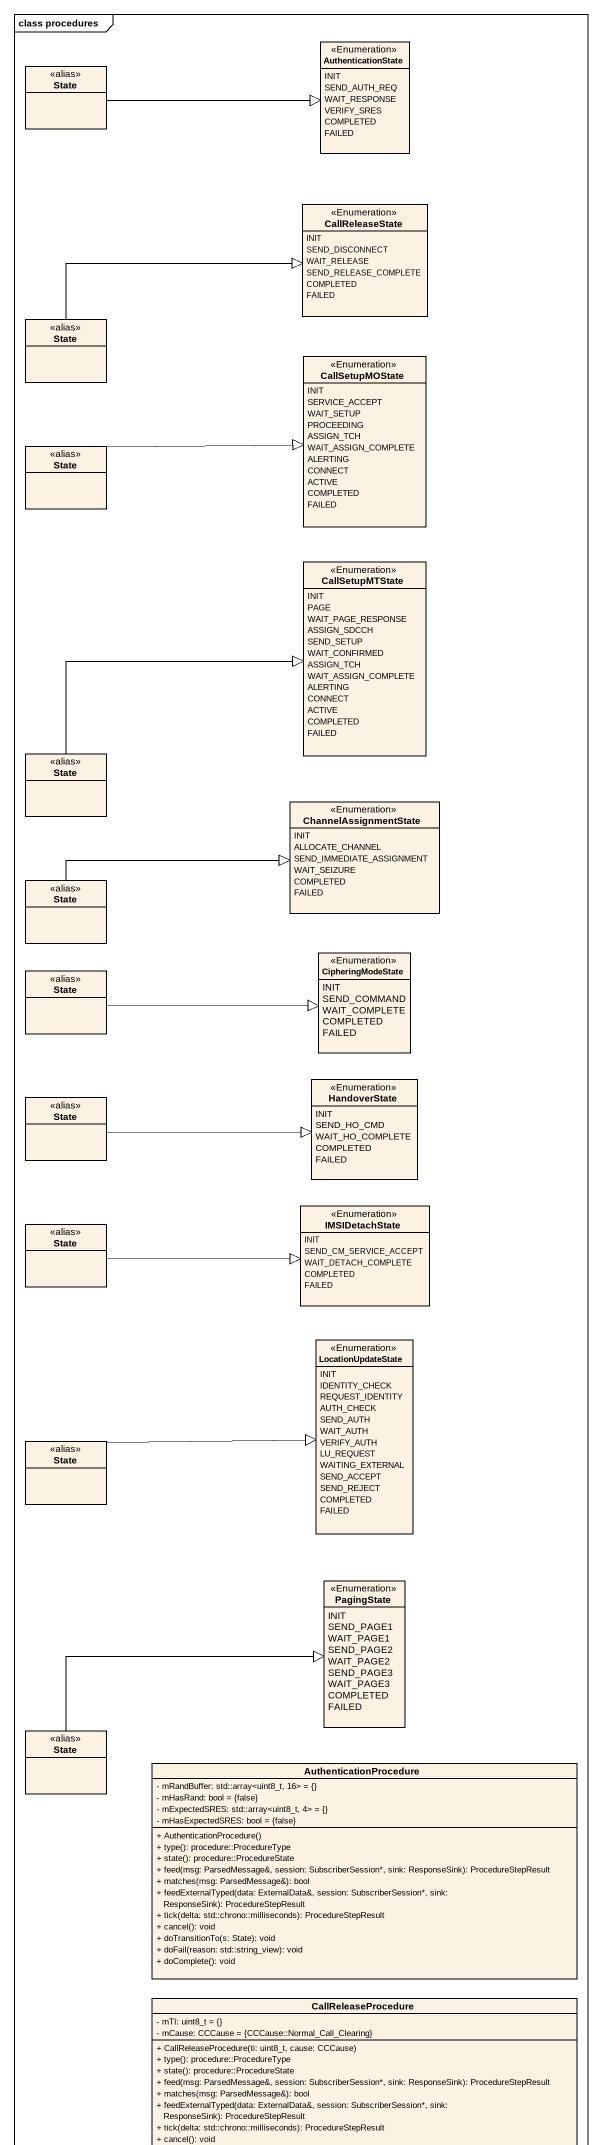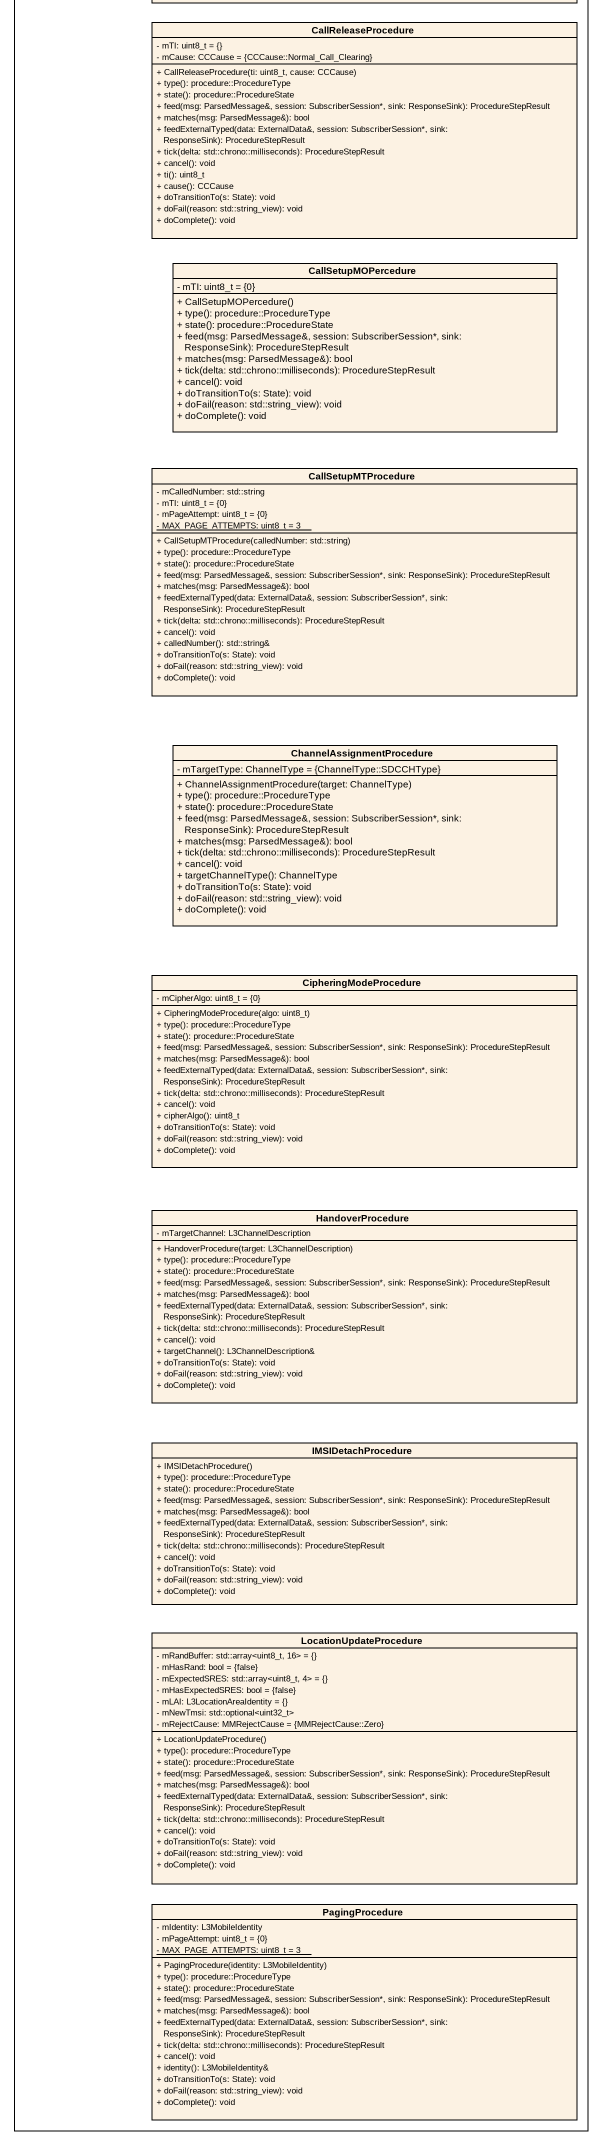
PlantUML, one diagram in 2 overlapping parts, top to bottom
@startuml
mainframe class procedures
hide circle
hide empty members
skinparam classAttributeIconSize 0
class "State" as State_ <<alias>>
enum AuthenticationState <<Enumeration>> {
  INIT
  SEND_AUTH_REQ
  WAIT_RESPONSE
  VERIFY_SRES
  COMPLETED
  FAILED
}
enum CallReleaseState <<Enumeration>> {
  INIT
  SEND_DISCONNECT
  WAIT_RELEASE
  SEND_RELEASE_COMPLETE
  COMPLETED
  FAILED
}
class "State" as State__2 <<alias>>
enum CallSetupMOState <<Enumeration>> {
  INIT
  SERVICE_ACCEPT
  WAIT_SETUP
  PROCEEDING
  ASSIGN_TCH
  WAIT_ASSIGN_COMPLETE
  ALERTING
  CONNECT
  ACTIVE
  COMPLETED
  FAILED
}
class "State" as State__3 <<alias>>
enum CallSetupMTState <<Enumeration>> {
  INIT
  PAGE
  WAIT_PAGE_RESPONSE
  ASSIGN_SDCCH
  SEND_SETUP
  WAIT_CONFIRMED
  ASSIGN_TCH
  WAIT_ASSIGN_COMPLETE
  ALERTING
  CONNECT
  ACTIVE
  COMPLETED
  FAILED
}
class "State" as State__4 <<alias>>
enum ChannelAssignmentState <<Enumeration>> {
  INIT
  ALLOCATE_CHANNEL
  SEND_IMMEDIATE_ASSIGNMENT
  WAIT_SEIZURE
  COMPLETED
  FAILED
}
class "State" as State__5 <<alias>>
enum CipheringModeState <<Enumeration>> {
  INIT
  SEND_COMMAND
  WAIT_COMPLETE
  COMPLETED
  FAILED
}
class "State" as State__6 <<alias>>
enum HandoverState <<Enumeration>> {
  INIT
  SEND_HO_CMD
  WAIT_HO_COMPLETE
  COMPLETED
  FAILED
}
class "State" as State__7 <<alias>>
enum IMSIDetachState <<Enumeration>> {
  INIT
  SEND_CM_SERVICE_ACCEPT
  WAIT_DETACH_COMPLETE
  COMPLETED
  FAILED
}
class "State" as State__8 <<alias>>
enum LocationUpdateState <<Enumeration>> {
  INIT
  IDENTITY_CHECK
  REQUEST_IDENTITY
  AUTH_CHECK
  SEND_AUTH
  WAIT_AUTH
  VERIFY_AUTH
  LU_REQUEST
  WAITING_EXTERNAL
  SEND_ACCEPT
  SEND_REJECT
  COMPLETED
  FAILED
}
class "State" as State__9 <<alias>>
enum PagingState <<Enumeration>> {
  INIT
  SEND_PAGE1
  WAIT_PAGE1
  SEND_PAGE2
  WAIT_PAGE2
  SEND_PAGE3
  WAIT_PAGE3
  COMPLETED
  FAILED
}
class "State" as State__10 <<alias>>
class AuthenticationProcedure {
  - mRandBuffer: std::array<uint8_t, 16> = {}
  - mHasRand: bool = {false}
  - mExpectedSRES: std::array<uint8_t, 4> = {}
  - mHasExpectedSRES: bool = {false}
  + AuthenticationProcedure()
  + type(): procedure::ProcedureType
  + state(): procedure::ProcedureState
  + feed(msg: ParsedMessage&, session: SubscriberSession*, sink: ResponseSink): ProcedureStepResult
  + matches(msg: ParsedMessage&): bool
  + feedExternalTyped(data: ExternalData&, session: SubscriberSession*, sink: ResponseSink): ProcedureStepResult
  + tick(delta: std::chrono::milliseconds): ProcedureStepResult
  + cancel(): void
  + doTransitionTo(s: State): void
  + doFail(reason: std::string_view): void
  + doComplete(): void
}
class CallReleaseProcedure {
  - mTI: uint8_t = {}
  - mCause: CCCause = {CCCause::Normal_Call_Clearing}
  + CallReleaseProcedure(ti: uint8_t, cause: CCCause)
  + type(): procedure::ProcedureType
  + state(): procedure::ProcedureState
  + feed(msg: ParsedMessage&, session: SubscriberSession*, sink: ResponseSink): ProcedureStepResult
  + matches(msg: ParsedMessage&): bool
  + feedExternalTyped(data: ExternalData&, session: SubscriberSession*, sink: ResponseSink): ProcedureStepResult
  + tick(delta: std::chrono::milliseconds): ProcedureStepResult
  + cancel(): void
  + ti(): uint8_t
  + cause(): CCCause
  + doTransitionTo(s: State): void
  + doFail(reason: std::string_view): void
  + doComplete(): void
}
class CallSetupMOPercedure {
  - mTI: uint8_t = {0}
  + CallSetupMOPercedure()
  + type(): procedure::ProcedureType
  + state(): procedure::ProcedureState
  + feed(msg: ParsedMessage&, session: SubscriberSession*, sink: ResponseSink): ProcedureStepResult
  + matches(msg: ParsedMessage&): bool
  + tick(delta: std::chrono::milliseconds): ProcedureStepResult
  + cancel(): void
  + doTransitionTo(s: State): void
  + doFail(reason: std::string_view): void
  + doComplete(): void
}
class CallSetupMTProcedure {
  - mCalledNumber: std::string
  - mTI: uint8_t = {0}
  - mPageAttempt: uint8_t = {0}
  {static} - MAX_PAGE_ATTEMPTS: uint8_t = 3
  + CallSetupMTProcedure(calledNumber: std::string)
  + type(): procedure::ProcedureType
  + state(): procedure::ProcedureState
  + feed(msg: ParsedMessage&, session: SubscriberSession*, sink: ResponseSink): ProcedureStepResult
  + matches(msg: ParsedMessage&): bool
  + feedExternalTyped(data: ExternalData&, session: SubscriberSession*, sink: ResponseSink): ProcedureStepResult
  + tick(delta: std::chrono::milliseconds): ProcedureStepResult
  + cancel(): void
  + calledNumber(): std::string&
  + doTransitionTo(s: State): void
  + doFail(reason: std::string_view): void
  + doComplete(): void
}
class ChannelAssignmentProcedure {
  - mTargetType: ChannelType = {ChannelType::SDCCHType}
  + ChannelAssignmentProcedure(target: ChannelType)
  + type(): procedure::ProcedureType
  + state(): procedure::ProcedureState
  + feed(msg: ParsedMessage&, session: SubscriberSession*, sink: ResponseSink): ProcedureStepResult
  + matches(msg: ParsedMessage&): bool
  + tick(delta: std::chrono::milliseconds): ProcedureStepResult
  + cancel(): void
  + targetChannelType(): ChannelType
  + doTransitionTo(s: State): void
  + doFail(reason: std::string_view): void
  + doComplete(): void
}
class CipheringModeProcedure {
  - mCipherAlgo: uint8_t = {0}
  + CipheringModeProcedure(algo: uint8_t)
  + type(): procedure::ProcedureType
  + state(): procedure::ProcedureState
  + feed(msg: ParsedMessage&, session: SubscriberSession*, sink: ResponseSink): ProcedureStepResult
  + matches(msg: ParsedMessage&): bool
  + feedExternalTyped(data: ExternalData&, session: SubscriberSession*, sink: ResponseSink): ProcedureStepResult
  + tick(delta: std::chrono::milliseconds): ProcedureStepResult
  + cancel(): void
  + cipherAlgo(): uint8_t
  + doTransitionTo(s: State): void
  + doFail(reason: std::string_view): void
  + doComplete(): void
}
class HandoverProcedure {
  - mTargetChannel: L3ChannelDescription
  + HandoverProcedure(target: L3ChannelDescription)
  + type(): procedure::ProcedureType
  + state(): procedure::ProcedureState
  + feed(msg: ParsedMessage&, session: SubscriberSession*, sink: ResponseSink): ProcedureStepResult
  + matches(msg: ParsedMessage&): bool
  + feedExternalTyped(data: ExternalData&, session: SubscriberSession*, sink: ResponseSink): ProcedureStepResult
  + tick(delta: std::chrono::milliseconds): ProcedureStepResult
  + cancel(): void
  + targetChannel(): L3ChannelDescription&
  + doTransitionTo(s: State): void
  + doFail(reason: std::string_view): void
  + doComplete(): void
}
class IMSIDetachProcedure {
  + IMSIDetachProcedure()
  + type(): procedure::ProcedureType
  + state(): procedure::ProcedureState
  + feed(msg: ParsedMessage&, session: SubscriberSession*, sink: ResponseSink): ProcedureStepResult
  + matches(msg: ParsedMessage&): bool
  + feedExternalTyped(data: ExternalData&, session: SubscriberSession*, sink: ResponseSink): ProcedureStepResult
  + tick(delta: std::chrono::milliseconds): ProcedureStepResult
  + cancel(): void
  + doTransitionTo(s: State): void
  + doFail(reason: std::string_view): void
  + doComplete(): void
}
class LocationUpdateProcedure {
  - mRandBuffer: std::array<uint8_t, 16> = {}
  - mHasRand: bool = {false}
  - mExpectedSRES: std::array<uint8_t, 4> = {}
  - mHasExpectedSRES: bool = {false}
  - mLAI: L3LocationAreaIdentity = {}
  - mNewTmsi: std::optional<uint32_t>
  - mRejectCause: MMRejectCause = {MMRejectCause::Zero}
  + LocationUpdateProcedure()
  + type(): procedure::ProcedureType
  + state(): procedure::ProcedureState
  + feed(msg: ParsedMessage&, session: SubscriberSession*, sink: ResponseSink): ProcedureStepResult
  + matches(msg: ParsedMessage&): bool
  + feedExternalTyped(data: ExternalData&, session: SubscriberSession*, sink: ResponseSink): ProcedureStepResult
  + tick(delta: std::chrono::milliseconds): ProcedureStepResult
  + cancel(): void
  + doTransitionTo(s: State): void
  + doFail(reason: std::string_view): void
  + doComplete(): void
}
class PagingProcedure {
  - mIdentity: L3MobileIdentity
  - mPageAttempt: uint8_t = {0}
  {static} - MAX_PAGE_ATTEMPTS: uint8_t = 3
  + PagingProcedure(identity: L3MobileIdentity)
  + type(): procedure::ProcedureType
  + state(): procedure::ProcedureState
  + feed(msg: ParsedMessage&, session: SubscriberSession*, sink: ResponseSink): ProcedureStepResult
  + matches(msg: ParsedMessage&): bool
  + feedExternalTyped(data: ExternalData&, session: SubscriberSession*, sink: ResponseSink): ProcedureStepResult
  + tick(delta: std::chrono::milliseconds): ProcedureStepResult
  + cancel(): void
  + identity(): L3MobileIdentity&
  + doTransitionTo(s: State): void
  + doFail(reason: std::string_view): void
  + doComplete(): void
}
State_ -right-|> AuthenticationState
State__2 -right-|> CallReleaseState
State__3 -right-|> CallSetupMOState
State__4 -right-|> CallSetupMTState
State__5 -right-|> ChannelAssignmentState
State__6 -right-|> CipheringModeState
State__7 -right-|> HandoverState
State__8 -right-|> IMSIDetachState
State__9 -right-|> LocationUpdateState
State__10 -right-|> PagingState
@enduml
